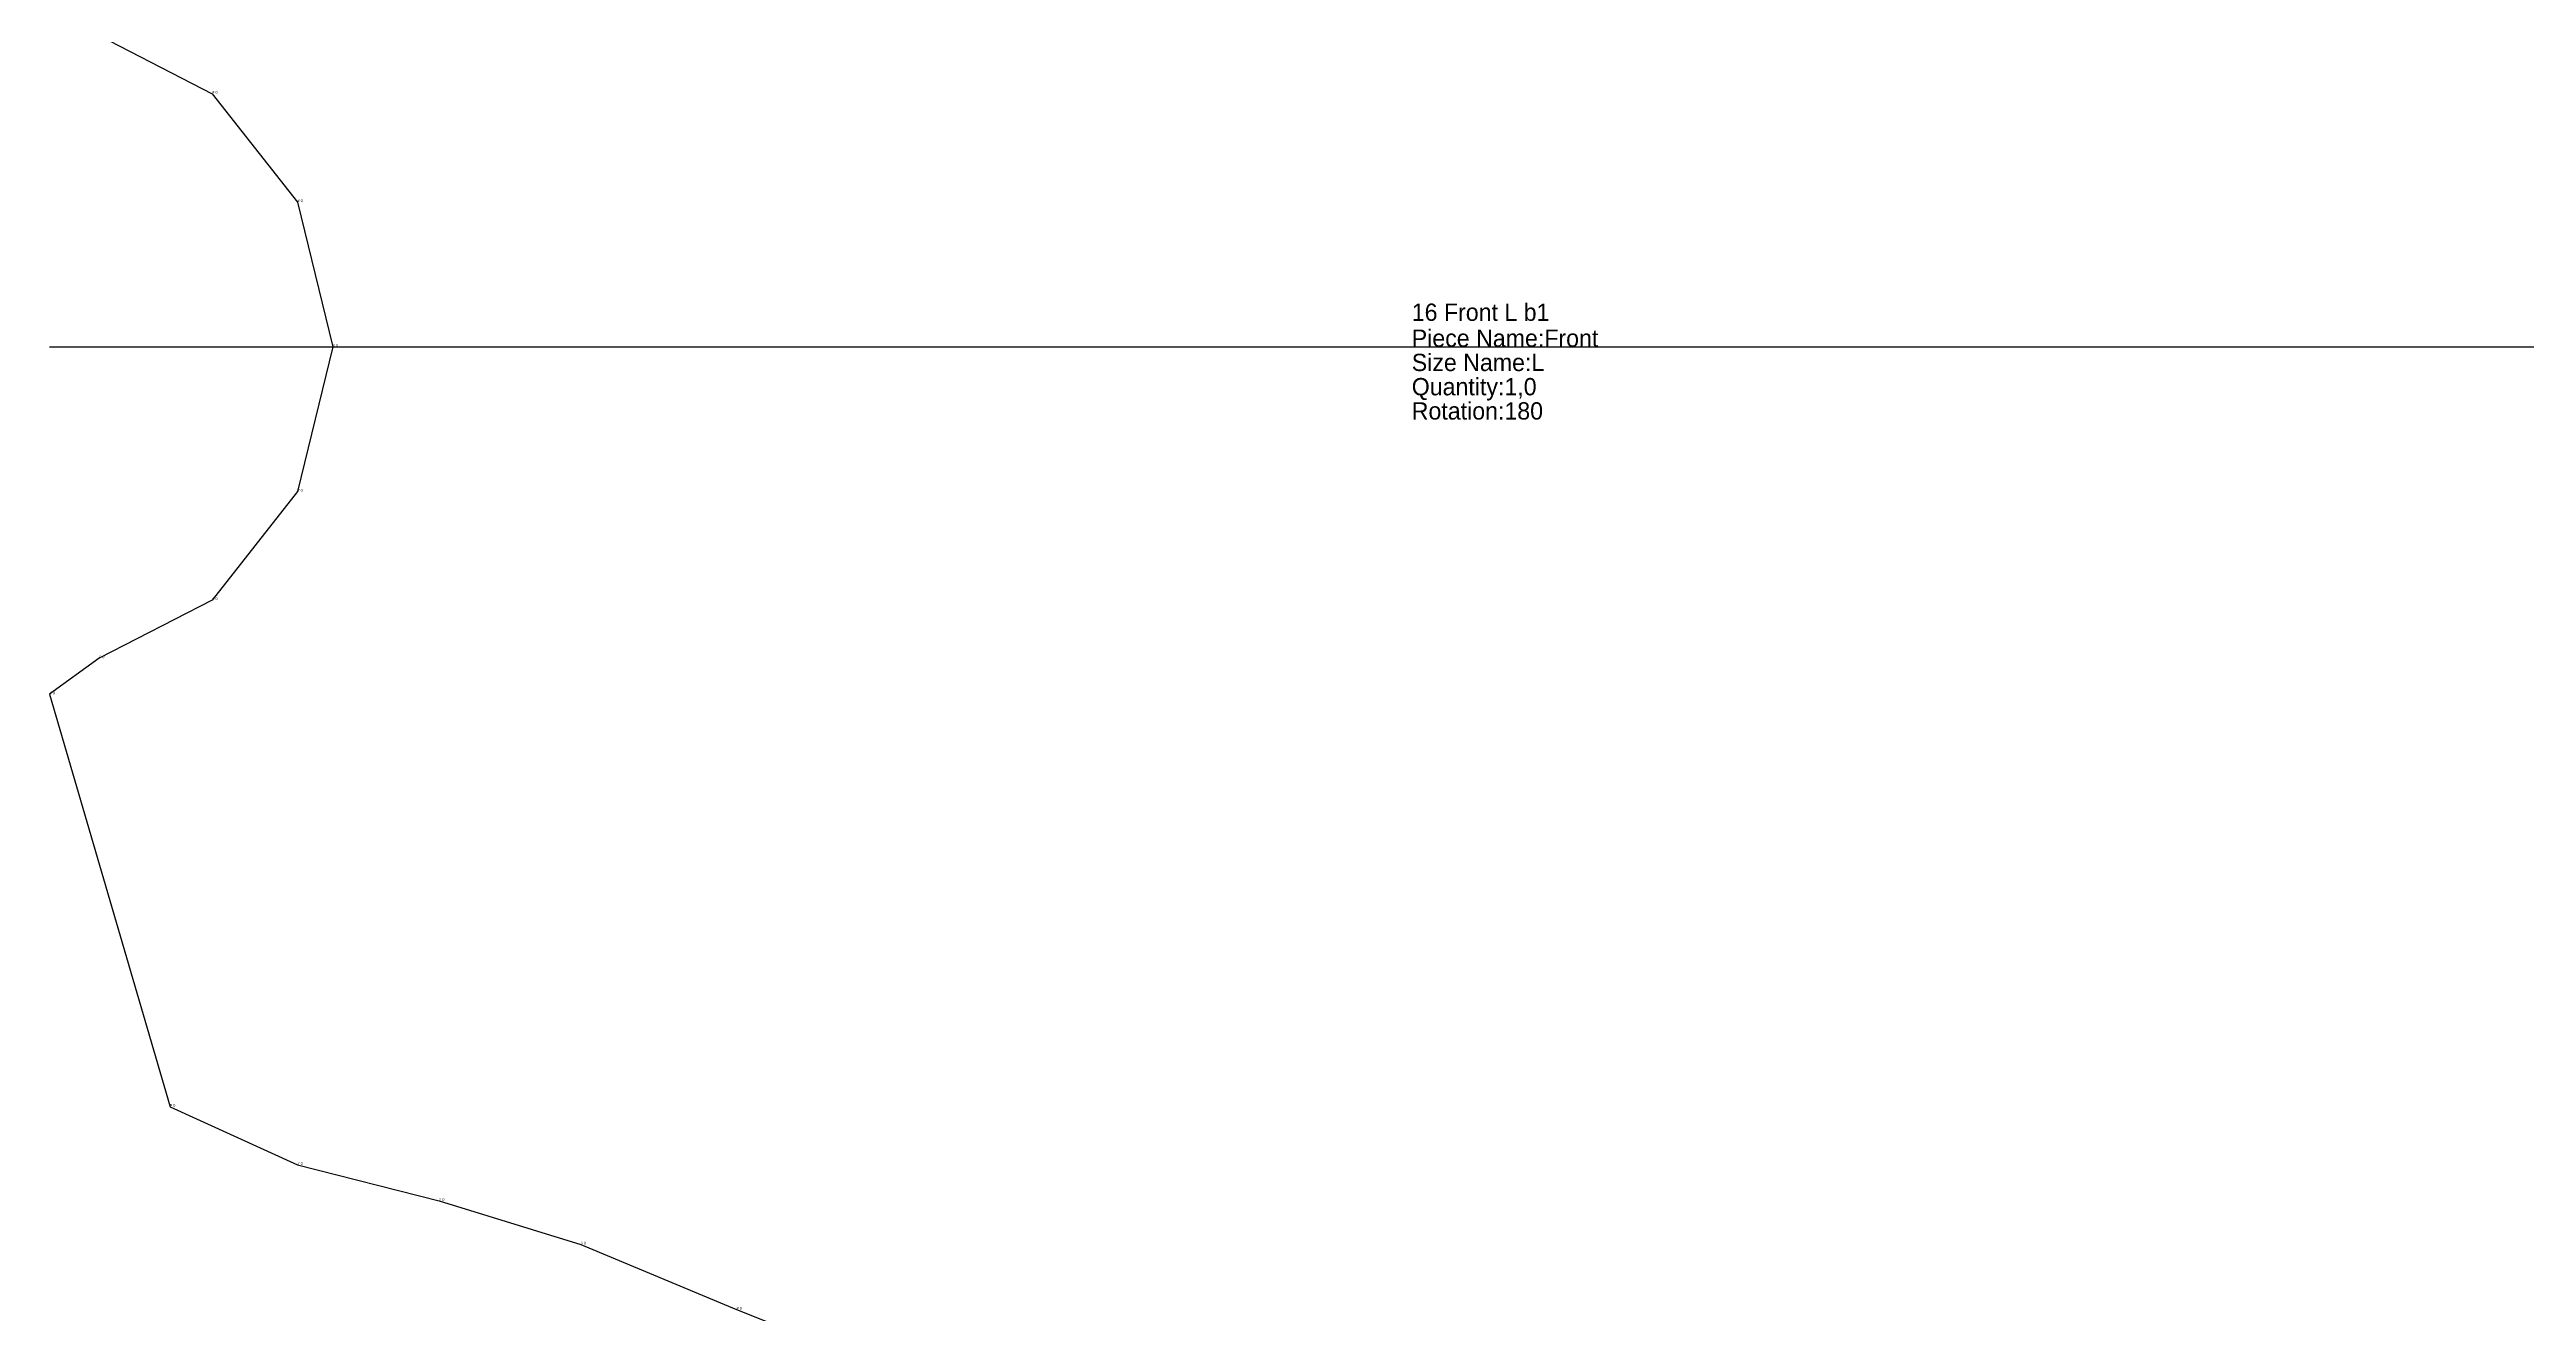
# Model space of a CAD drawing. Extents: x 0 to 2895, y 14 to 1602.
# Drawn here: x 0 to 715, y 443 to 808 of the extents above; entities that cross this region are included whole.
import ezdxf

# ---------------------------------------------------------------- set-up
doc = ezdxf.new("R2010")
doc.units = 0
for name, color, linetype in [('1', 1, 'CONTINUOUS'), ('15', 7, 'CONTINUOUS'), ('5', 3, 'CONTINUOUS'), ('7', 5, 'CONTINUOUS')]:
    doc.layers.add(name, color=color, linetype=linetype)

# ---------------------------------------------------------------- blocks, each defined once
blk = doc.blocks.new('M0016_Front')
at = {"layer": '1'}
blk.add_lwpolyline([(14.3, 812.1), (47, 795.3), (71.6, 764), (81.8, 722.2), (71.6, 680.4), (47, 649.1), (14.3, 632.3), (0, 621.9), (34.8, 502.8), (71.6, 486), (112.5, 475.6), (153.4, 463), (198.4, 444.2), (235.2, 429.6), (470.3, 435.9), (736.2, 440.1)], dxfattribs=at)
at = {"layer": '5'}
blk.add_line((0, 722.21), (736.2, 722.21), dxfattribs=at)
at = {"layer": '7'}
blk.add_line((110.43, 722.21), (625.77, 722.21), dxfattribs=at)
at = {"layer": '1'}
for s, height, p in [('# 0', 0.8, (47, 795.3)), ('# 0', 0.8, (71.6, 764)), ('# 0', 0.8, (81.8, 722.2)), ('Piece Name:Front', 5, (393.4, 722.21)), ('Size Name:L', 5, (393.4, 715.21)), ('Quantity:1,0', 5, (393.4, 708.21)), ('Rotation:180', 5, (393.4, 701.21)), ('# 0', 0.8, (71.6, 680.4)), ('# 0', 0.8, (47, 649.1)), ('# 0', 0.8, (14.3, 632.3)), ('# 0', 0.8, (0, 621.9)), ('# 0', 0.8, (34.8, 502.8)), ('# 0', 0.8, (71.6, 486)), ('# 0', 0.8, (112.5, 475.6)), ('# 0', 0.8, (153.4, 463)), ('# 0', 0.8, (198.4, 444.2))]:
    blk.add_text(s, height=height, dxfattribs=at).set_placement(p)
at = {"layer": '15'}
blk.add_text('16 Front L b1', height=5, dxfattribs=at).set_placement((393.4, 729.71))

msp = doc.modelspace()

# ---------------------------------------------------------------- block references
msp.add_blockref('M0016_Front', (0, 0))

doc.saveas('drawing.dxf')
